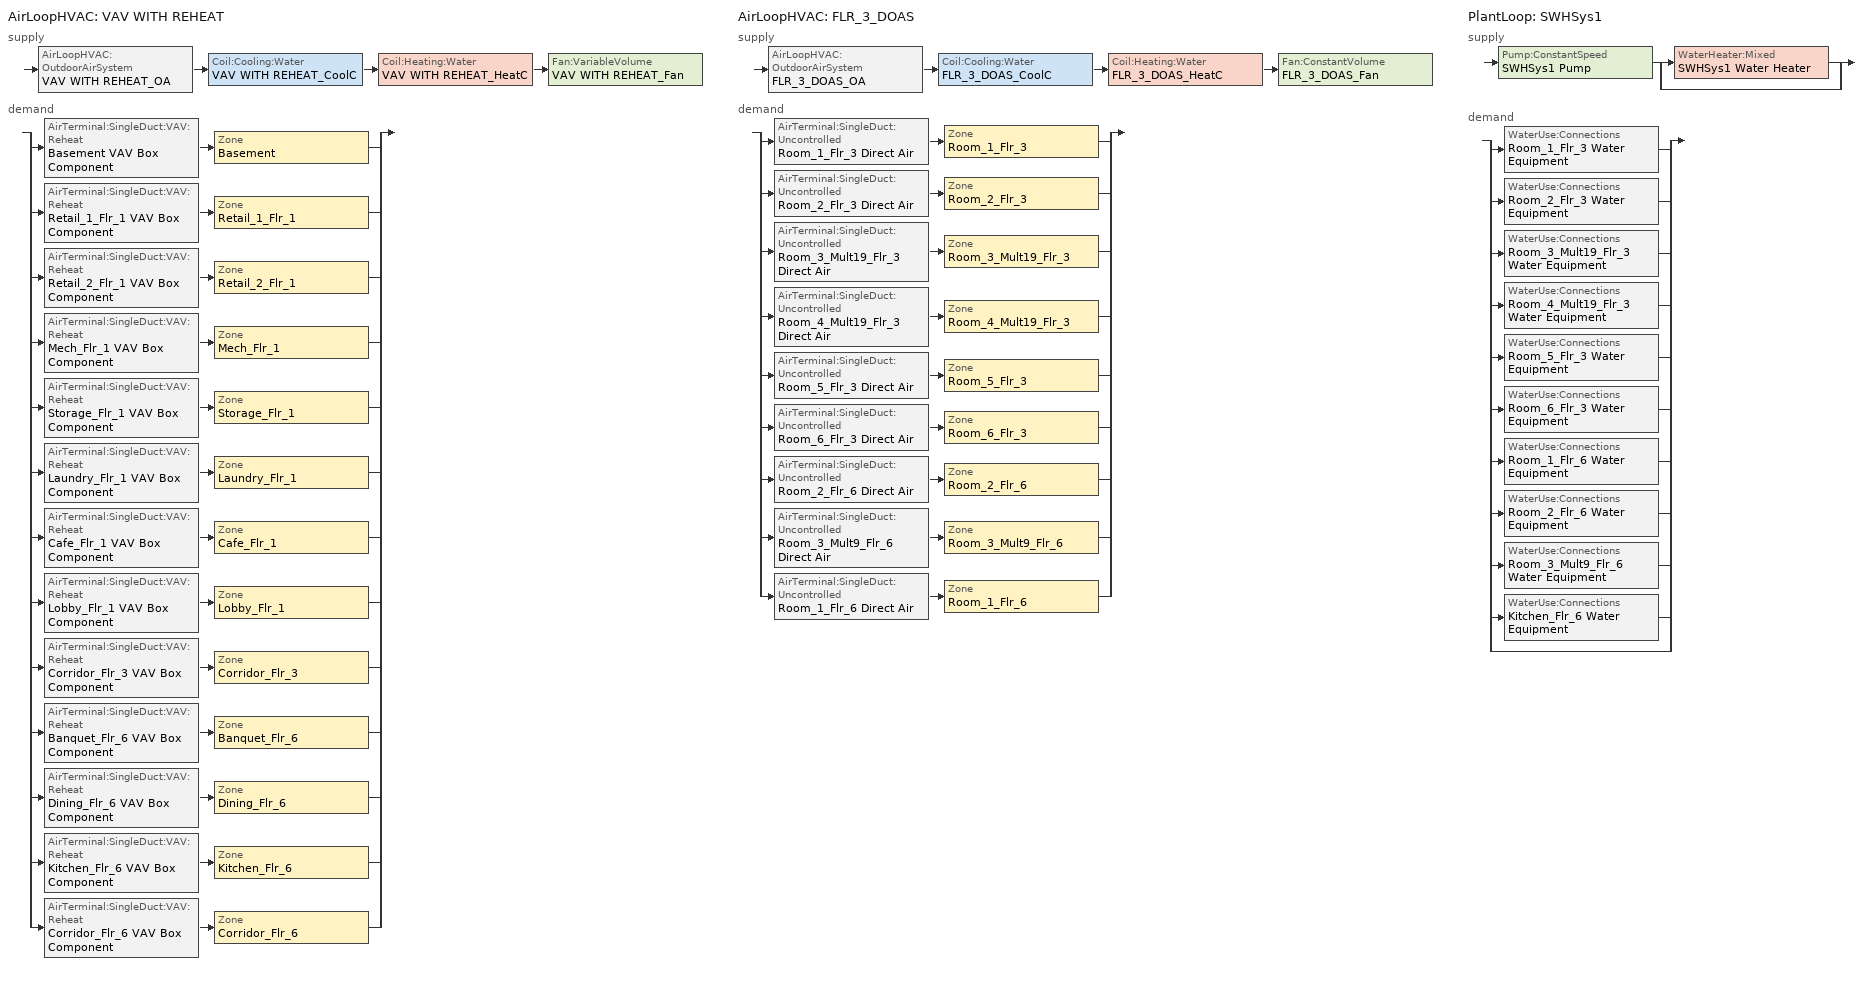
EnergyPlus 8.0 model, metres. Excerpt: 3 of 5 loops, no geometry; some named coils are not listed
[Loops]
AirLoopHVAC 'VAV WITH REHEAT'
 supply: AirLoopHVAC:OutdoorAirSystem 'VAV WITH REHEAT_OA' > Coil:Cooling:Water 'VAV WITH REHEAT_CoolC' > Coil:Heating:Water 'VAV WITH REHEAT_HeatC' > Fan:VariableVolume 'VAV WITH REHEAT_Fan'
 demand: split
  | AirTerminal:SingleDuct:VAV:Reheat 'Basement VAV Box Component' > Zone 'Basement'
  | AirTerminal:SingleDuct:VAV:Reheat 'Retail_1_Flr_1 VAV Box Component' > Zone 'Retail_1_Flr_1'
  | AirTerminal:SingleDuct:VAV:Reheat 'Retail_2_Flr_1 VAV Box Component' > Zone 'Retail_2_Flr_1'
  | AirTerminal:SingleDuct:VAV:Reheat 'Mech_Flr_1 VAV Box Component' > Zone 'Mech_Flr_1'
  | AirTerminal:SingleDuct:VAV:Reheat 'Storage_Flr_1 VAV Box Component' > Zone 'Storage_Flr_1'
  | AirTerminal:SingleDuct:VAV:Reheat 'Laundry_Flr_1 VAV Box Component' > Zone 'Laundry_Flr_1'
  | AirTerminal:SingleDuct:VAV:Reheat 'Cafe_Flr_1 VAV Box Component' > Zone 'Cafe_Flr_1'
  | AirTerminal:SingleDuct:VAV:Reheat 'Lobby_Flr_1 VAV Box Component' > Zone 'Lobby_Flr_1'
  | AirTerminal:SingleDuct:VAV:Reheat 'Corridor_Flr_3 VAV Box Component' > Zone 'Corridor_Flr_3'
  | AirTerminal:SingleDuct:VAV:Reheat 'Banquet_Flr_6 VAV Box Component' > Zone 'Banquet_Flr_6'
  | AirTerminal:SingleDuct:VAV:Reheat 'Dining_Flr_6 VAV Box Component' > Zone 'Dining_Flr_6'
  | AirTerminal:SingleDuct:VAV:Reheat 'Kitchen_Flr_6 VAV Box Component' > Zone 'Kitchen_Flr_6'
  | AirTerminal:SingleDuct:VAV:Reheat 'Corridor_Flr_6 VAV Box Component' > Zone 'Corridor_Flr_6'
AirLoopHVAC 'FLR_3_DOAS'
 supply: AirLoopHVAC:OutdoorAirSystem 'FLR_3_DOAS_OA' > Coil:Cooling:Water 'FLR_3_DOAS_CoolC' > Coil:Heating:Water 'FLR_3_DOAS_HeatC' > Fan:ConstantVolume 'FLR_3_DOAS_Fan'
 demand: split
  | AirTerminal:SingleDuct:Uncontrolled 'Room_1_Flr_3 Direct Air' > Zone 'Room_1_Flr_3'
  | AirTerminal:SingleDuct:Uncontrolled 'Room_2_Flr_3 Direct Air' > Zone 'Room_2_Flr_3'
  | AirTerminal:SingleDuct:Uncontrolled 'Room_3_Mult19_Flr_3 Direct Air' > Zone 'Room_3_Mult19_Flr_3'
  | AirTerminal:SingleDuct:Uncontrolled 'Room_4_Mult19_Flr_3 Direct Air' > Zone 'Room_4_Mult19_Flr_3'
  | AirTerminal:SingleDuct:Uncontrolled 'Room_5_Flr_3 Direct Air' > Zone 'Room_5_Flr_3'
  | AirTerminal:SingleDuct:Uncontrolled 'Room_6_Flr_3 Direct Air' > Zone 'Room_6_Flr_3'
  | AirTerminal:SingleDuct:Uncontrolled 'Room_2_Flr_6 Direct Air' > Zone 'Room_2_Flr_6'
  | AirTerminal:SingleDuct:Uncontrolled 'Room_3_Mult9_Flr_6 Direct Air' > Zone 'Room_3_Mult9_Flr_6'
  | AirTerminal:SingleDuct:Uncontrolled 'Room_1_Flr_6 Direct Air' > Zone 'Room_1_Flr_6'
PlantLoop 'SWHSys1'
 supply: Pump:ConstantSpeed 'SWHSys1 Pump' > split
  | WaterHeater:Mixed 'SWHSys1 Water Heater'
  | bypass
 demand: split
  | WaterUse:Connections 'Room_1_Flr_3 Water Equipment'
  | WaterUse:Connections 'Room_2_Flr_3 Water Equipment'
  | WaterUse:Connections 'Room_3_Mult19_Flr_3 Water Equipment'
  | WaterUse:Connections 'Room_4_Mult19_Flr_3 Water Equipment'
  | WaterUse:Connections 'Room_5_Flr_3 Water Equipment'
  | WaterUse:Connections 'Room_6_Flr_3 Water Equipment'
  | WaterUse:Connections 'Room_1_Flr_6 Water Equipment'
  | WaterUse:Connections 'Room_2_Flr_6 Water Equipment'
  | WaterUse:Connections 'Room_3_Mult9_Flr_6 Water Equipment'
  | WaterUse:Connections 'Kitchen_Flr_6 Water Equipment'
  | bypass
[Sizing:Zone] Zone Cooling Design Supply Air Temperature Input Method=SupplyAirTemperature; Zone Cooling Design Supply Air Temperature {C}=12.8; Zone Heating Design Supply Air Temperature Input Method=SupplyAirTemperature; Zone Heating Design Supply Air Temperature {C}=40; Zone Cooling Design Supply Air Humidity Ratio {kg-H2O/kg-air}=0.0085; Zone Heating Design Supply Air Humidity Ratio {kg-H2O/kg-air}=0.008; Cooling Design Air Flow Method=DesignDayWithLimit; Heating Design Air Flow Method=DesignDay; Heating Design Air Flow Rate {m3/s}=0
Name | Design Specification Outdoor Air Object | Cooling Minimum Air Flow {m3/s} | Cooling Minimum Air Flow Fraction | Cooling Minimum Air Flow {m3/s} 0.927441 divided by 0.7
Basement | SZ DSOA Basement | 0 | 0
Retail_1_Flr_1 | SZ DSOA Retail_1_Flr_1 | 0 | 0
Retail_2_Flr_1 | SZ DSOA Retail_2_Flr_1 | 0 | 0
Mech_Flr_1 | SZ DSOA Mech_Flr_1 | 0 | 0
Storage_Flr_1 | SZ DSOA Storage_Flr_1 | 0 | 0
Laundry_Flr_1 | SZ DSOA Laundry_Flr_1 | 0.235679 | 0
Cafe_Flr_1 | SZ DSOA Cafe_Flr_1 | 0 | 0
Lobby_Flr_1 | SZ DSOA Lobby_Flr_1 | 0 | 0
Room_1_Flr_3 | SZ DSOA Room_1_Flr_3 | 0 | 0
Room_2_Flr_3 | SZ DSOA Room_2_Flr_3 | 0 | 0
Room_3_Mult19_Flr_3 | SZ DSOA Room_3_Mult19_Flr_3 | 0 | 0
Room_4_Mult19_Flr_3 | SZ DSOA Room_4_Mult19_Flr_3 | 0 | 0
Room_5_Flr_3 | SZ DSOA Room_5_Flr_3 | 0 | 0
Room_6_Flr_3 | SZ DSOA Room_6_Flr_3 | 0 | 0
Corridor_Flr_3 | SZ DSOA Corridor_Flr_3 | 0 | 0
Room_1_Flr_6 | SZ DSOA Room_1_Flr_6 | 0 | 0
Room_2_Flr_6 | SZ DSOA Room_2_Flr_6 | 0 | 0
Room_3_Mult9_Flr_6 | SZ DSOA Room_3_Mult9_Flr_6 | 0 | 0
Banquet_Flr_6 | SZ DSOA Banquet_Flr_6 | 0 | 0
Dining_Flr_6 | SZ DSOA Dining_Flr_6 |  | 0
Kitchen_Flr_6 | SZ DSOA Kitchen_Flr_6 |  | 0.7 | 1.324916
Corridor_Flr_6 | SZ DSOA Corridor_Flr_6 | 0 | 0
[DesignSpecification:OutdoorAir]
SZ DSOA Basement: Outdoor Air Method=Flow/Area; Outdoor Air Flow per Person {m3/s}=0; outside air flow per zone area {m3/s-m2}=0.000431633
SZ DSOA Retail_1_Flr_1; SZ DSOA Retail_2_Flr_1: Outdoor Air Method=Flow/Area; Outdoor Air Flow per Zone Floor Area {m3/s-m2}=0.00118064
SZ DSOA Mech_Flr_1; SZ DSOA Laundry_Flr_1: Outdoor Air Method=Flow/Area; Outdoor Air Flow per Zone Floor Area {m3/s-m2}=0
SZ DSOA Storage_Flr_1: Outdoor Air Method=Flow/Area; Outdoor Air Flow per Zone Floor Area {m3/s-m2}=0.000609365
SZ DSOA Cafe_Flr_1; SZ DSOA Banquet_Flr_6; SZ DSOA Dining_Flr_6: Outdoor Air Method=Flow/Area; Outdoor Air Flow per Zone Floor Area {m3/s-m2}=0.00358002
SZ DSOA Lobby_Flr_1: Outdoor Air Method=Flow/Area; Outdoor Air Flow per Zone Floor Area {m3/s-m2}=0.00144724
SZ DSOA Room_1_Flr_3; SZ DSOA Room_2_Flr_3; SZ DSOA Room_5_Flr_3; SZ DSOA Room_6_Flr_3; SZ DSOA Room_1_Flr_6; SZ DSOA Room_2_Flr_6: Outdoor Air Method=Flow/Area; Outdoor Air Flow per Zone Floor Area {m3/s-m2}=0.000395372
SZ DSOA Room_3_Mult19_Flr_3; SZ DSOA Room_4_Mult19_Flr_3; SZ DSOA Room_3_Mult9_Flr_6: Outdoor Air Method=Flow/Area; Outdoor Air Flow per Zone Floor Area {m3/s-m2}=0.000448954
SZ DSOA Corridor_Flr_3; SZ DSOA Corridor_Flr_6: Outdoor Air Method=Flow/Area; Outdoor Air Flow per Zone Floor Area {m3/s-m2}=0.000304682
SZ DSOA Kitchen_Flr_6: Outdoor Air Method=Flow/Zone; Outdoor Air Flow per Zone {m3/s}=0.927441
CM DSOA Basement: Outdoor Air Flow per Zone Floor Area {m3/s-m2}=0.000431633; Zone Outdoor Air Method=Sum; Outdoor Air Flow per Person {m3/s-person}=0
CM DSOA Retail_1_Flr_1; CM DSOA Retail_2_Flr_1: Outdoor Air Flow per Zone Floor Area {m3/s-m2}=0.00118064; Zone Outdoor Air Method=Sum; Outdoor Air Flow per Person {m3/s-person}=0
CM DSOA Mech_Flr_1; CM DSOA Laundry_Flr_1: Outdoor Air Flow per Zone Floor Area {m3/s-m2}=0; Zone Outdoor Air Method=Sum; Outdoor Air Flow per Person {m3/s-person}=0
CM DSOA Storage_Flr_1: Outdoor Air Flow per Zone Floor Area {m3/s-m2}=0.000609365; Zone Outdoor Air Method=Sum; Outdoor Air Flow per Person {m3/s-person}=0
CM DSOA Cafe_Flr_1; CM DSOA Banquet_Flr_6; CM DSOA Dining_Flr_6: Outdoor Air Flow per Zone Floor Area {m3/s-m2}=0.000914047; Zone Outdoor Air Method=Sum; Outdoor Air Flow per Person {m3/s-person}=0.00354
CM DSOA Lobby_Flr_1: Outdoor Air Flow per Zone Floor Area {m3/s-m2}=0.000304682; Zone Outdoor Air Method=Sum; Outdoor Air Flow per Person {m3/s-person}=0.00354
CM DSOA Corridor_Flr_3; CM DSOA Corridor_Flr_6: Outdoor Air Flow per Zone Floor Area {m3/s-m2}=0.000304682; Zone Outdoor Air Method=Sum; Outdoor Air Flow per Person {m3/s-person}=0
CM DSOA Kitchen_Flr_6: Zone Outdoor Air Method=Sum; Outdoor Air Flow per Person {m3/s-person}=0; Ventilation Rate per Unit Floor Area 11 {m3/s-m2}  1965 cfm equals 4000 cfm kitchen exhaust minus 2035 cfm transfer air.=0.00897818
[Sizing:System] Type of Load to Size On=Sensible; Minimum System Air Flow Ratio=0.3; Preheat Design Temperature {C}=7; Preheat Design Humidity Ratio {kgWater/kgDryAir}=0.008; Precool Design Temperature {C}=12.8; Precool Design Humidity Ratio {kgWater/kgDryAir}=0.008; Central Cooling Design Supply Air Temperature {C}=12.8; Central Heating Design Supply Air Temperature {C}=16.7; Sizing Option=Coincident; Central Cooling Design Supply Air Humidity Ratio {kgWater/kgDryAir}=0.0085; Central Heating Design Supply Air Humidity Ratio {kgWater/kgDryAir}=0.008; System Outdoor Air Method=ZoneSum
Name | Design Outdoor Air Flow Rate {m3/s} | 100% Outdoor Air in Cooling | 100% Outdoor Air in Heating | Cooling Design Air Flow Method | Cooling Design Air Flow Rate {m3/s} | Heating Design Air Flow Method | Heating Design Air Flow Rate {m3/s}
VAV WITH REHEAT | 10.0846 | No | No | DesignDay | 0 | DesignDay | 0
FLR_3_DOAS | 2.0512 | Yes | Yes | Flow/System | 2.0512 | Flow/System | 2.0512
[Sizing:Plant]
SWHSys1: Loop Type=Heating; Design Loop Exit Temperature {C}=60; Loop Design Temperature Difference {deltaC}=5
[ZoneControl:Thermostat] Control Type Schedule=Dual Zone Control Type Sched
Name | Zone or ZoneList | Control 1
Basement Thermostat | Basement | Basement DualSPSched
Retail_1_Flr_1 Thermostat | Retail_1_Flr_1 | Retail_1_Flr_1 DualSPSched
Retail_2_Flr_1 Thermostat | Retail_2_Flr_1 | Retail_2_Flr_1 DualSPSched
Mech_Flr_1 Thermostat | Mech_Flr_1 | Mech_Flr_1 DualSPSched
Storage_Flr_1 Thermostat | Storage_Flr_1 | Storage_Flr_1 DualSPSched
Laundry_Flr_1 Thermostat | Laundry_Flr_1 | Laundry_Flr_1 DualSPSched
Cafe_Flr_1 Thermostat | Cafe_Flr_1 | Cafe_Flr_1 DualSPSched
Lobby_Flr_1 Thermostat | Lobby_Flr_1 | Lobby_Flr_1 DualSPSched
Room_1_Flr_3 Thermostat | Room_1_Flr_3 | S Adva OccGuestRoom Thermostat Dual SP Control
Room_2_Flr_3 Thermostat | Room_2_Flr_3 | N Adva OccGuestRoom Thermostat Dual SP Control
Room_3_Mult19_Flr_3 Thermostat | Room_3_Mult19_Flr_3 | S Adva OccGuestRoom Thermostat Dual SP Control
Room_4_Mult19_Flr_3 Thermostat | Room_4_Mult19_Flr_3 | N Adva OccGuestRoom Thermostat Dual SP Control
Room_5_Flr_3 Thermostat | Room_5_Flr_3 | S Adva OccGuestRoom Thermostat Dual SP Control
Room_6_Flr_3 Thermostat | Room_6_Flr_3 | N Adva OccGuestRoom Thermostat Dual SP Control
Corridor_Flr_3 Thermostat | Corridor_Flr_3 | Corridor_Flr_3 DualSPSched
Room_1_Flr_6 Thermostat | Room_1_Flr_6 | S Adva OccGuestRoom Thermostat Dual SP Control
Room_2_Flr_6 Thermostat | Room_2_Flr_6 | N Adva OccGuestRoom Thermostat Dual SP Control
Room_3_Mult9_Flr_6 Thermostat | Room_3_Mult9_Flr_6 | S Adva OccGuestRoom Thermostat Dual SP Control
Banquet_Flr_6 Thermostat | Banquet_Flr_6 | Banquet_Flr_6 DualSPSched
Dining_Flr_6 Thermostat | Dining_Flr_6 | Dining_Flr_6 DualSPSched
Kitchen_Flr_6 Thermostat | Kitchen_Flr_6 | Kitchen_Flr_6 DualSPSched
Corridor_Flr_6 Thermostat | Corridor_Flr_6 | Corridor_Flr_6 DualSPSched
[ThermostatSetpoint:DualSetpoint]
Name | Heating Setpoint Temperature Schedule | Cooling Setpoint Temperature Schedule
Basement DualSPSched; Retail_1_Flr_1 DualSPSched; Retail_2_Flr_1 DualSPSched; Mech_Flr_1 DualSPSched; Storage_Flr_1 DualSPSched; Laundry_Flr_1 DualSPSched; Cafe_Flr_1 DualSPSched; Lobby_Flr_1 DualSPSched; Corridor_Flr_3 DualSPSched; Banquet_Flr_6 DualSPSched; Dining_Flr_6 DualSPSched; Kitchen_Flr_6 DualSPSched; Corridor_Flr_6 DualSPSched | HTGSETP_SCH | CLGSETP_SCH
S Adva OccGuestRoom Thermostat Dual SP Control | S Adva_OccGuestRoom_HtgSP_Sch | S Adva_OccGuestRoom_ClgSP_Sch
N Adva OccGuestRoom Thermostat Dual SP Control | N Adva_OccGuestRoom_HtgSP_Sch | N Adva_OccGuestRoom_ClgSP_Sch
[AirTerminal:SingleDuct:Uncontrolled] Availability Schedule=ALWAYS_ON
Name | Maximum Air Flow Rate {m3/s}
Room_1_Flr_3 Direct Air; Room_2_Flr_3 Direct Air; Room_5_Flr_3 Direct Air; Room_6_Flr_3 Direct Air | 0.0617331
Room_3_Mult19_Flr_3 Direct Air; Room_4_Mult19_Flr_3 Direct Air | 0.836953
Room_1_Flr_6 Direct Air; Room_2_Flr_6 Direct Air | 0.0154333
Room_3_Mult9_Flr_6 Direct Air | 0.0991128
[AirTerminal:SingleDuct:VAV:Reheat] Availability Schedule=ALWAYS_ON; Zone Minimum Air Flow Input Method=Constant; Maximum Hot Water or Steam Flow Rate {m3/s}=AUTOSIZE; Minimum Hot Water or Steam Flow Rate {m3/s}=0; Convergence Tolerance=0.001; Damper Heating Action=REVERSE; Maximum Flow Fraction During Reheat=0.5; Maximum Reheat Air Temperature {C}=40
Basement VAV Box Component: Maximum Air Flow Rate {m3/s}=AUTOSIZE; Constant Minimum Air Flow Fraction=0.580502; Reheat Coil=Basement VAV Box Reheat Coil
Retail_2_Flr_1 VAV Box Component: Maximum Air Flow Rate {m3/s}=AUTOSIZE; Constant Minimum Air Flow Fraction=0.546706; Reheat Coil=Retail_2_Flr_1 VAV Box Reheat Coil
Storage_Flr_1 VAV Box Component: Maximum Air Flow Rate {m3/s}=AUTOSIZE; Reheat Coil=Storage_Flr_1 VAV Box Reheat Coil; Constant Minimum Air Flow FractionF=0.857163
Cafe_Flr_1 VAV Box Component: Maximum Air Flow Rate {m3/s}=AUTOSIZE; Reheat Coil=Cafe_Flr_1 VAV Box Reheat Coil; Constant Minimum Air Flow FractionFrac=0.9
Lobby_Flr_1 VAV Box Component: Maximum Air Flow Rate {m3/s}=AUTOSIZE; Reheat Coil=Lobby_Flr_1 VAV Box Reheat Coil; Constant Minimum Air Flow FractionFra=0.64
Banquet_Flr_6 VAV Box Component: Maximum Air Flow Rate {m3/s}=AUTOSIZE; Reheat Coil=Banquet_Flr_6 VAV Box Reheat Coil; Constant Minimum Air Flow FractionF=0.88
Dining_Flr_6 VAV Box Component: Maximum Air Flow Rate {m3/s}=AUTOSIZE; Reheat Coil=Dining_Flr_6 VAV Box Reheat Coil; Constant Minimum Air Flow FractionFr=0.86
Retail_1_Flr_1 VAV Box Component: Maximum Air Flow Rate {m3/s}=AUTOSIZE; Constant Minimum Air Flow Fraction=0.303033; Reheat Coil=Retail_1_Flr_1 VAV Box Reheat Coil
Mech_Flr_1 VAV Box Component: Maximum Air Flow Rate {m3/s}=AUTOSIZE; Reheat Coil=Mech_Flr_1 VAV Box Reheat Coil; Constant Minimum Air Flow FractionFrac=0.2
Laundry_Flr_1 VAV Box Component: Maximum Air Flow Rate {m3/s}=AUTOSIZE; Reheat Coil=Laundry_Flr_1 VAV Box Reheat Coil; Constant Minimum Air Flow FractionF=0.2
Corridor_Flr_3 VAV Box Component: Maximum Air Flow Rate {m3/s}=AUTOSIZE; Constant Minimum Air Flow Fraction=0.542994; Reheat Coil=Corridor_Flr_3 VAV Box Reheat Coil
Kitchen_Flr_6 VAV Box Component: Maximum Air Flow Rate {m3/s}=2.6968; Reheat Coil=Kitchen_Flr_6 VAV Box Reheat Coil; Constant Minimum Air Flow FractionF=0.2
Corridor_Flr_6 VAV Box Component: Maximum Air Flow Rate {m3/s}=AUTOSIZE; Constant Minimum Air Flow Fraction=0.314466; Reheat Coil=Corridor_Flr_6 VAV Box Reheat Coil
[Zone equipment]
Basement: Basement VAV Box Component
Retail_1_Flr_1: Retail_1_Flr_1 VAV Box Component
Retail_2_Flr_1: Retail_2_Flr_1 VAV Box Component
Mech_Flr_1: Mech_Flr_1 VAV Box Component
Storage_Flr_1: Storage_Flr_1 VAV Box Component
Laundry_Flr_1: Laundry_Flr_1 Exhaust Fan, Laundry_Flr_1 VAV Box Component
Cafe_Flr_1: Cafe_Flr_1 VAV Box Component
Lobby_Flr_1: Lobby_Flr_1 VAV Box Component
Room_1_Flr_3: Room_1_Flr_3 Direct Air, Room_1_Flr_3 fan coil
Room_2_Flr_3: Room_2_Flr_3 Direct Air, Room_2_Flr_3 fan coil
Room_3_Mult19_Flr_3: Room_3_Mult19_Flr_3 Direct Air, Room_3_Mult19_Flr_3 fan coil
Room_4_Mult19_Flr_3: Room_4_Mult19_Flr_3 Direct Air, Room_4_Mult19_Flr_3 fan coil
Room_5_Flr_3: Room_5_Flr_3 Direct Air, Room_5_Flr_3 fan coil
Room_6_Flr_3: Room_6_Flr_3 Direct Air, Room_6_Flr_3 fan coil
Corridor_Flr_3: Corridor_Flr_3 VAV Box Component
Room_1_Flr_6: Room_1_Flr_6 Direct Air, Room_1_Flr_6 fan coil
Room_2_Flr_6: Room_2_Flr_6 Direct Air, Room_2_Flr_6 fan coil
Room_3_Mult9_Flr_6: Room_3_Mult9_Flr_6 Direct Air, Room_3_Mult9_Flr_6 fan coil
Banquet_Flr_6: BANQUET_FLR_6 Dummy Exhaust Fan, Banquet_Flr_6 VAV Box Component
Dining_Flr_6: Dining_Flr_6 Dummy Exhaust Fan, Dining_Flr_6 VAV Box Component
Kitchen_Flr_6: Kitchen_Flr_6 Exhaust Fan, Kitchen_Flr_6 VAV Box Component
Corridor_Flr_6: Corridor_Flr_6 VAV Box Component
[Fan:ConstantVolume]
FLR_3_DOAS_Fan: Availability Schedule=HVACOperationSchd; Fan Efficiency=0.58175; Pressure Rise {Pa}=622.5; Maximum Flow Rate {m3/s}=2.0512; Motor Efficiency=0.895; Motor In Airstream Fraction=1
[Fan:VariableVolume]
VAV WITH REHEAT_Fan: Availability Schedule=HVACOperationSchd; Fan Efficiency=0.6201; Pressure Rise {Pa}=1389.42; Maximum Flow Rate {m3/s}=AUTOSIZE; Fan Power Minimum Flow Rate Input Method=FixedFlowRate; Fan Power Minimum Air Flow Rate {m3/s}=0; Motor Efficiency=0.954; Motor In Airstream Fraction=1; Fan Power Coefficient 1=0.0408; Fan Power Coefficient 2=0.088; Fan Power Coefficient 3=-0.0729; Fan Power Coefficient 4=0.9437; Fan Power Coefficient 5=0
[Fan:ZoneExhaust]
Name | Availability Schedule | Fan Efficiency | Pressure Rise {Pa} | Maximum Flow Rate {m3/s} | Maximum Flow Rate {m3/s} 1017 cfm is transfered to kitchen when Dining_Flr_6 has DCV. | Maximum Flow Rate {m3/s} 1017 cfm is transfered to kitchen when BANQUET_FLR_6 has DCV. | Maximum Flow Rate {m3/s}    4000 cfm | Balanced Exhaust Fraction Schedule Name !- A fraction of the total exhaust fan flow is balenced by the transfer air.
Laundry_Flr_1 Exhaust Fan | Hours_of_operation | 0.385 | 125 | 0.2357
Dining_Flr_6 Dummy Exhaust Fan | Kitchen_Exhaust_SCH | 1 | 0 |  | 0.480174
BANQUET_FLR_6 Dummy Exhaust Fan | Kitchen_Exhaust_SCH | 1 | 0 |  |  | 0.480174
Kitchen_Flr_6 Exhaust Fan | Kitchen_Exhaust_SCH | 0.385 | 125 |  |  |  | 1.88779 | Kitchen Exhaust Fan Balanced Exhaust Fraction Schedule
[Coil:Cooling:Water] Availability Schedule=ALWAYS_ON; Design Water Flow Rate {m3/s}=AUTOSIZE; Design Air Flow Rate {m3/s}=AUTOSIZE; Design Inlet Water Temperature {C}=AUTOSIZE; Design Inlet Air Temperature {C}=AUTOSIZE; Design Outlet Air Temperature {C}=AUTOSIZE; Design Inlet Air Humidity Ratio {kgWater/kgDryAir}=AUTOSIZE; Design Outlet Air Humidity Ratio {kgWater/kgDryAir}=AUTOSIZE; Type of Analysis=SimpleAnalysis; Heat Exchanger Configuration=CrossFlow
VAV WITH REHEAT_CoolC; FLR_3_DOAS_CoolC
[Coil:Heating:Water] Availability Schedule=ALWAYS_ON; U-Factor Times Area Value {W/K}=AUTOSIZE; Maximum Water Flow Rate {m3/s}=AUTOSIZE; Performance Input Method=UFactorTimesAreaAndDesignWaterFlowRate; Rated Capacity {W}=AUTOSIZE; Rated Inlet Water Temperature {C}=82.2; Rated Inlet Air Temperature {C}=16.6; Rated Outlet Water Temperature {C}=71.1; Rated Outlet Air Temperature {C}=32.2
VAV WITH REHEAT_HeatC; FLR_3_DOAS_HeatC
[Controller:WaterCoil] Control Variable=Temperature; Actuator Variable=Flow; Maximum Actuated Flow {m3/s}=AUTOSIZE; Minimum Actuated Flow {m3/s}=0
Name | Action | Controller Convergence Tolerance {deltaC}
VAV WITH REHEAT_CoolC_Controller; FLR_3_DOAS_CoolC_Controller | Reverse
VAV WITH REHEAT_HeatC_Controller; FLR_3_DOAS_HeatC_Controller | Normal | 0.0001
[Controller:OutdoorAir] Maximum Outdoor Air Flow Rate {m3/s}=AUTOSIZE; Economizer Control Action Type=ModulateFlow; Lockout Type=NoLockout; Minimum Limit Type=FixedMinimum
Name | Minimum Outdoor Air Flow Rate {m3/s} | Economizer Control Type | Economizer Maximum Limit Enthalpy {J/kg} | Minimum Outdoor Air Schedule | Mechanical Ventilation Controller | Minimum Fraction of Outdoor Air Schedule
VAV WITH REHEAT_OA_Controller | 0 | DifferentialDryBulb | 64000 | MinOA_MotorizedDamper_Sched | VAV_WITH_REHEAT_DCV
FLR_3_DOAS_OA_Controller | AUTOSIZE | DifferentialDrybulb |  | MinOA_Sched |  | FLR_3_DOAS_OAminOAFracSchedule
[Controller:MechanicalVentilation]
VAV_WITH_REHEAT_DCV: ALWAYS_ON, Yes, VentilationRateProcedure, Basement, CM DSOA Basement, CM DSZAD Basement, Retail_1_Flr_1, CM DSOA Retail_1_Flr_1, CM DSZAD Retail_1_Flr_1, Retail_2_Flr_1, CM DSOA Retail_2_Flr_1, CM DSZAD Retail_2_Flr_1, Mech_Flr_1, CM DSOA Mech_Flr_1, CM DSZAD Mech_Flr_1, Storage_Flr_1, CM DSOA Storage_Flr_1, CM DSZAD Storage_Flr_1, Laundry_Flr_1, CM DSOA Laundry_Flr_1, CM DSZAD Laundry_Flr_1, Cafe_Flr_1, CM DSOA Cafe_Flr_1, CM DSZAD Cafe_Flr_1, Lobby_Flr_1, CM DSOA Lobby_Flr_1, CM DSZAD Lobby_Flr_1, Corridor_Flr_3, CM DSOA Corridor_Flr_3, CM DSZAD Corridor_Flr_3, Banquet_Flr_6, CM DSOA Banquet_Flr_6, CM DSZAD Banquet_Flr_6, Dining_Flr_6, CM DSOA Dining_Flr_6, CM DSZAD Dining_Flr_6, Corridor_Flr_6, CM DSOA Corridor_Flr_6, CM DSZAD Corridor_Flr_6, Kitchen_Flr_6, CM DSOA Kitchen_Flr_6, CM DSZAD Kitchen_Flr_6
[DesignSpecification:ZoneAirDistribution]
CM DSZAD Basement; CM DSZAD Retail_1_Flr_1; CM DSZAD Mech_Flr_1; CM DSZAD Laundry_Flr_1: Zone Air Distribution Effectiveness in Cooling Mode 1=1; Zone Air Distribution Effectiveness in Heating Mode 1=1
CM DSZAD Retail_2_Flr_1: Zone Air Distribution Effectiveness in Cooling Mode 2=1; Zone Air Distribution Effectiveness in Heating Mode 2=1
CM DSZAD Storage_Flr_1: Zone Air Distribution Effectiveness in Cooling Mode 4=1; Zone Air Distribution Effectiveness in Heating Mode 4=1
CM DSZAD Cafe_Flr_1: Zone Air Distribution Effectiveness in Cooling Mode 6=1; Zone Air Distribution Effectiveness in Heating Mode 6=1
CM DSZAD Lobby_Flr_1: Zone Air Distribution Effectiveness in Cooling Mode 7=1; Zone Air Distribution Effectiveness in Heating Mode 7=1
CM DSZAD Corridor_Flr_3: Zone Air Distribution Effectiveness in Cooling Mode 8=1; Zone Air Distribution Effectiveness in Heating Mode 8=1
CM DSZAD Banquet_Flr_6: Zone Air Distribution Effectiveness in Cooling Mode 9=1; Zone Air Distribution Effectiveness in Heating Mode 9=1
CM DSZAD Dining_Flr_6: Zone Air Distribution Effectiveness in Cooling Mode 10=1; Zone Air Distribution Effectiveness in Heating Mode 10=1
CM DSZAD Corridor_Flr_6: Zone Air Distribution Effectiveness in Cooling Mode 12=1; Zone Air Distribution Effectiveness in Heating Mode 12=1
CM DSZAD Kitchen_Flr_6: Zone Air Distribution Effectiveness in Cooling Mode 11=1; Zone Air Distribution Effectiveness in Heating Mode 11=1
[AirLoopHVAC]
Name | Design Supply Air Flow Rate {m3/s}
VAV WITH REHEAT | AUTOSIZE
FLR_3_DOAS | Autosize
[Pump:ConstantSpeed]
SWHSys1 Pump: Rated Flow Rate {m3/s}=autosize; Rated Pump Head {Pa}=29891; Rated Power Consumption {W}=AUTOSIZE; Motor Efficiency=0.3; Fraction of Motor Inefficiencies to Fluid Stream=0; Pump Control Type=Intermittent
[SetpointManager:Scheduled]
SWHSys1 Loop Setpoint Manager: Control Variable=Temperature; Schedule=SWHSys1-Loop-Temp-Schedule; Setpoint Node or NodeList=SWHSys1 Supply Outlet Node
[WaterHeater:Mixed] Deadband Temperature Difference {deltaC}=2; Maximum Temperature Limit {C}=82.2222; Heater Control Type=Cycle
Name | Tank Volume {m3} | Setpoint Temperature Schedule | Heater Maximum Capacity {W} | Heater Fuel Type | Heater Thermal Efficiency | Off Cycle Parasitic Fuel Consumption Rate {W} (SWH Enhancement) | Off Cycle Parasitic Fuel Type | Off Cycle Parasitic Heat Fraction to Tank | On Cycle Parasitic Fuel Consumption Rate {W} (SWH Enhancement) | On Cycle Parasitic Fuel Type | Ambient Temperature Indicator | Ambient Temperature Zone | Off Cycle Loss Coefficient to Ambient Temperature {W/K} | On Cycle Loss Coefficient to Ambient Temperature {W/K} | Use Side Effectiveness | Source Side Effectiveness | Use Side Design Flow Rate {m3/s} | Source Side Design Flow Rate {m3/s} | Indirect Water Heating Recovery Time {hr} | Heater Minimum Capacity {W} | Heater Thermal Efficiency.   will use a separate parm variable $swh_booster_et | Off-Cycle Loss Coefficient To Ambient Temperature {W/K}. | On-Cycle Loss Coefficient To Ambient Temperature {W/K}. | Peak Use Flow Rate {m3/s} | Use Flow Rate Fraction Schedule | Cold Water Supply Temperature Schedule | Off-Cycle Loss Coefficient To Ambient Temperature {W/K} | On-Cycle Loss Coefficient To Ambient Temperature {W/K}
SWHSys1 Water Heater | 2.27125 | SWHSys1 Water Heater Setpoint Temperature Schedule Name | 175842.6 | NATURALGAS | 0.802765 | 2301 | NATURALGAS | 0.8 | 2301 | NATURALGAS | zone | BASEMENT | 15.601 | 15.601 | 1 | 1 | AUTOSIZE | AUTOSIZE | 1.5
SHW Booster Water Heater | 0.0227125 | Booster Water Setpoint Temp Schedule | 8000 | Electricity |  |  | Electricity | 0 |  |  | Zone | KITCHEN_FLR_6 |  |  |  |  |  |  |  | 0 | 1 | 1.05316 | 1.05316 | 8.391e-05 | BLDG_SWH_SCH | Booster Water Inlet Temp Schedule
SWH Laundry | 1.13562 | Laundry Setpoint Temp Schedule | 87921.32 | Natural Gas | 0.803989 |  | Natural Gas | 0 |  |  | Zone | BASEMENT |  |  |  |  |  |  |  | 0 |  |  |  | 0.00193027 | LAUNDRY_SWH_SCH |  | 11.2541 | 11.2541
[PlantLoop]
SWHSys1: Fluid Type=Water; Plant Equipment Operation Scheme=SWHSys1 Loop Operation Scheme List; Maximum Loop Temperature {C}=60; Minimum Loop Temperature {C}=10; Maximum Loop Flow Rate {m3/s}=AUTOSIZE; Minimum Loop Flow Rate {m3/s}=0; Plant Loop Volume {m3}=AUTOSIZE; Load Distribution Scheme=Optimal
[PlantEquipmentList]
SWHSys1 Equipment List: SWHSys1 Water Heater
[PlantEquipmentOperation:HeatingLoad]
SWHSys1 Operation Scheme: Load Range 1 Lower Limit {W}=0; Load Range 1 Upper Limit {W}=1000000000000000; Range 1 Equipment List=SWHSys1 Equipment List
[PlantEquipmentOperationSchemes]
SWHSys1 Loop Operation Scheme List: Control Scheme 1=SWHSys1 Operation Scheme; Control Scheme 1 Schedule=PlantOnSched
[SetpointManager:OutdoorAirReset] Control Variable=Temperature; Setpoint at Outdoor High Temperature {C}=12.8
Name | Setpoint at Outdoor Low Temperature {C} | Outdoor Low Temperature {C} | Outdoor High Temperature {C} | Setpoint Node or NodeList
VAV WITH REHEAT SAT setpoint | 15.6 | 10 | 21.1 | VAV WITH REHEAT Supply Equipment Outlet Node
FLR_3_DOAS SAT setpoint | 15.5 | 15.5 | 21 | FLR_3_DOAS Supply Equipment Outlet Node
[SetpointManager:MixedAir] Control Variable=Temperature
Name | Setpoint Node or NodeList
VAV WITH REHEAT_CoolC SAT Manager | VAV WITH REHEAT_CoolC-VAV WITH REHEAT_HeatCNode
VAV WITH REHEAT_HeatC SAT Manager | VAV WITH REHEAT_HeatC-VAV WITH REHEAT_FanNode
VAV WITH REHEAT_OAMixed Air Temp Manager | VAV WITH REHEAT_OA-VAV WITH REHEAT_CoolCNode
FLR_3_DOAS_CoolC SAT Manager | FLR_3_DOAS_CoolC-FLR_3_DOAS_HeatCNode
FLR_3_DOAS_HeatC SAT Manager | FLR_3_DOAS_HeatC-FLR_3_DOAS_FanNode
FLR_3_DOAS_OAMixed Air Temp Manager | FLR_3_DOAS_OA-FLR_3_DOAS_CoolCNode
[Refrigeration:Case] Availability Schedule=ALWAYS_ON; Zone=Kitchen_Flr_6; Rated Ambient Temperature {C}=23.88; Rated Ambient Relative Humidity {percent}=55; Latent Case Credit Curve Type=CaseTemperatureMethod; Case Lighting Schedule=walkin_occ_lght_sch; Fraction of Lighting Energy to Case=1; Case Anti-Sweat Heater Power per Unit Length {W/m}=0; Minimum Anti-Sweat Heater Power per Unit Length {W/m}=0; Anti-Sweat Heater Control Type=None; Humidity at Zero Anti-Sweat Heater Energy {percent}=0; Case Height {m}=0; Defrost Energy Correction Curve Type=None
Name | Rated Total Cooling Capacity per Unit Length {W/m} | Rated Latent Heat Ratio | Rated Runtime Fraction | Case Length {m} | Case Operating Temperature {C} | Latent Case Credit Curve | Standard Case Fan Power per Unit Length {W/m} | Operating Case Fan Power per Unit Length {W/m} | Standard Case Lighting Power per Unit Length {W/m} | Fraction of Anti-Sweat Heater Energy to Case | Case Defrost Power per Unit Length {W/m} | Case Defrost Type | Case Defrost Schedule | Case Defrost Drip-Down Schedule | Under Case HVAC Return Air Fraction | Refrigerated Case Restocking Schedule | Case Credit Fraction Schedule
Kitchen_Flr_6_Case:1_WALKINFREEZER | 367 | 0.1 | 0.4 | 7.32 | -23 | Kitchen_Flr_6_Case:1_WALKINFREEZERSingleShelfHorizontal_LatentEnergyMult | 9.71429 | 9.71429 | 16.4 | 0 | 273 | ELECTRIC | Kitchen_Flr_6_Case:1_WALKINFREEZER_CaseDefrost2aDaySched | Kitchen_Flr_6_Case:1_WALKINFREEZER_CaseDripDown2aDaySched | 0 | Kitchen_Flr_6_Case:1_WALKINFREEZER_WalkInStockingSched | Kitchen_Flr_6_Case:1_WALKINFREEZER_CaseCreditReduxSched
Kitchen_Flr_6_Case:2_SELFCONTAINEDDISPLAYCASE | 734 | 0.08 | 0.85 | 3.66 | 2 | Kitchen_Flr_6_Case:2_SELFCONTAINEDDISPLAYCASEMultiShelfVertical_LatentEnergyMult | 15.7143 | 15.7143 | 33 | 0.2 | 0 | NONE |  |  | 0.05 | Kitchen_Flr_6_Case:2_SELFCONTAINEDDISPLAYCASE_CaseStockingSched
[Refrigeration:CompressorRack] Heat Rejection Location=ZONE; Design Condenser Fan Power {W}=350; Condenser Type=AIRCOOLED
Name | Design Compressor Rack COP {W/W} | Compressor Rack COP Function of Temperature Curve | Condenser Fan Power Function of Temperature Curve | Refrigeration Case Name or WalkIn Name or CaseAndWalkInList
RACK1 | 1.5 | RACK1_RackCOPfTCurve | RACK1_RackCondFanCurve2 | Kitchen_Flr_6_Case:1_WALKINFREEZER
RACK2 | 3 | RACK2_RackCOPfTCurve |  | Kitchen_Flr_6_Case:2_SELFCONTAINEDDISPLAYCASE
[WaterUse:Equipment]
Name | Peak Flow Rate {m3/s} | Flow Rate Fraction Schedule | Target Temperature Schedule | Hot Water Supply Temperature Schedule | Zone | Sensible Fraction Schedule | Latent Fraction Schedule
Room_1_Flr_3 Water Equipment | 1.31389e-06 | GuestRoom_SWH_Sch | Room_1_Flr_3 Water Equipment Temp Sched | Room_1_Flr_3 Water Equipment Hot Supply Temp Sched | Room_1_Flr_3 | Room_1_Flr_3 Water Equipment Sensible fract sched | Room_1_Flr_3 Water Equipment Latent fract sched
Room_2_Flr_3 Water Equipment | 1.31389e-06 | GuestRoom_SWH_Sch | Room_2_Flr_3 Water Equipment Temp Sched | Room_2_Flr_3 Water Equipment Hot Supply Temp Sched | Room_2_Flr_3 | Room_2_Flr_3 Water Equipment Sensible fract sched | Room_2_Flr_3 Water Equipment Latent fract sched
Room_3_Mult19_Flr_3 Water Equipment | 1.31389e-06 | GuestRoom_SWH_Sch | Room_3_Mult19_Flr_3 Water Equipment Temp Sched | Room_3_Mult19_Flr_3 Water Equipment Hot Supply Temp Sched | Room_3_Mult19_Flr_3 | Room_3_Mult19_Flr_3 Water Equipment Sensible fract sched | Room_3_Mult19_Flr_3 Water Equipment Latent fract sched
Room_4_Mult19_Flr_3 Water Equipment | 1.31389e-06 | GuestRoom_SWH_Sch | Room_4_Mult19_Flr_3 Water Equipment Temp Sched | Room_4_Mult19_Flr_3 Water Equipment Hot Supply Temp Sched | Room_4_Mult19_Flr_3 | Room_4_Mult19_Flr_3 Water Equipment Sensible fract sched | Room_4_Mult19_Flr_3 Water Equipment Latent fract sched
Room_5_Flr_3 Water Equipment | 1.31389e-06 | GuestRoom_SWH_Sch | Room_5_Flr_3 Water Equipment Temp Sched | Room_5_Flr_3 Water Equipment Hot Supply Temp Sched | Room_5_Flr_3 | Room_5_Flr_3 Water Equipment Sensible fract sched | Room_5_Flr_3 Water Equipment Latent fract sched
Room_6_Flr_3 Water Equipment | 1.31389e-06 | GuestRoom_SWH_Sch | Room_6_Flr_3 Water Equipment Temp Sched | Room_6_Flr_3 Water Equipment Hot Supply Temp Sched | Room_6_Flr_3 | Room_6_Flr_3 Water Equipment Sensible fract sched | Room_6_Flr_3 Water Equipment Latent fract sched
Room_1_Flr_6 Water Equipment | 1.31389e-06 | GuestRoom_SWH_Sch | Room_1_Flr_6 Water Equipment Temp Sched | Room_1_Flr_6 Water Equipment Hot Supply Temp Sched | Room_1_Flr_6 | Room_1_Flr_6 Water Equipment Sensible fract sched | Room_1_Flr_6 Water Equipment Latent fract sched
Room_2_Flr_6 Water Equipment | 1.31389e-06 | GuestRoom_SWH_Sch | Room_2_Flr_6 Water Equipment Temp Sched | Room_2_Flr_6 Water Equipment Hot Supply Temp Sched | Room_2_Flr_6 | Room_2_Flr_6 Water Equipment Sensible fract sched | Room_2_Flr_6 Water Equipment Latent fract sched
Room_3_Mult9_Flr_6 Water Equipment | 1.31389e-06 | GuestRoom_SWH_Sch | Room_3_Mult9_Flr_6 Water Equipment Temp Sched | Room_3_Mult9_Flr_6 Water Equipment Hot Supply Temp Sched | Room_3_Mult9_Flr_6 | Room_3_Mult9_Flr_6 Water Equipment Sensible fract sched | Room_3_Mult9_Flr_6 Water Equipment Latent fract sched
Kitchen_Flr_6 Water Equipment | 0.00013985 | BLDG_SWH_SCH | Kitchen_Flr_6 Water Equipment Temp Sched | Kitchen_Flr_6 Water Equipment Hot Supply Temp Sched | Kitchen_Flr_6 | Kitchen_Flr_6 Water Equipment Sensible fract sched | Kitchen_Flr_6 Water Equipment Latent fract sched
[WaterUse:Connections]
Name | Water Use Equipment 1
Room_1_Flr_3 Water Equipment | Room_1_Flr_3 Water Equipment
Room_2_Flr_3 Water Equipment | Room_2_Flr_3 Water Equipment
Room_3_Mult19_Flr_3 Water Equipment | Room_3_Mult19_Flr_3 Water Equipment
Room_4_Mult19_Flr_3 Water Equipment | Room_4_Mult19_Flr_3 Water Equipment
Room_5_Flr_3 Water Equipment | Room_5_Flr_3 Water Equipment
Room_6_Flr_3 Water Equipment | Room_6_Flr_3 Water Equipment
Room_1_Flr_6 Water Equipment | Room_1_Flr_6 Water Equipment
Room_2_Flr_6 Water Equipment | Room_2_Flr_6 Water Equipment
Room_3_Mult9_Flr_6 Water Equipment | Room_3_Mult9_Flr_6 Water Equipment
Kitchen_Flr_6 Water Equipment | Kitchen_Flr_6 Water Equipment
[EnergyManagementSystem:Sensor] Output:Variable or Output:Meter=Zone Ventilation Standard Density Volume Flow Rate
Name | Output:Variable or Output:Meter Index Key
ROOM_3_MULT19_FLR_3_Sliding_Door_Ventilation_Sensor | ROOM_3_MULT19_FLR_3
ROOM_4_MULT19_FLR_3_Sliding_Door_Ventilation_Sensor | ROOM_4_MULT19_FLR_3
[EnergyManagementSystem:Program]
Vent_Program_N_Guestroom: Set Vent_Setback_Flag = 1; IF (ROOM_4_MULT19_FLR_3_Sliding_Door_Ventilation_Sensor > 0) && (Vent_Setback_Flag == 1); SET N_Guestroom_CLGSETP_Vent_CTRL = 32.22; SET N_Guestroom_HTGSETP_Vent_CTRL = 12.78; ELSE; SET N_Guestroom_CLGSETP_Vent_CTRL = null; SET N_Guestroom_HTGSETP_Vent_CTRL = null; ENDIF
[EnergyManagementSystem:ProgramCallingManager]
Transformer_Load_Prog_Manager: AfterPredictorAfterHVACManagers; Transformer_Load_Prog
BoilerParManager: BeginNewEnvironment; SetBoilerPar
BoilerCurveManager: InsideHVACSystemIterationLoop; SetBoilerCurve
Vent_Thermostat_Reset: BeginTimestepBeforePredictor; Vent_Program_N_Guestroom; Vent_Program_S_Guestroom
[EnergyManagementSystem:OutputVariable]
Wired_LTG: EMS Variable=Wired_LTG; Type of Data in Variable=Summed; Update Frequency=ZoneTimeStep; Units=J
[ElectricLoadCenter:Transformer]
Transformer 1: Availability Schedule=Always_On; Transformer Usage=PowerInFromGrid; Nameplate Rating {VA}=150000; Phase=3; Conductor Material=Aluminum; Full Load Temperature Rise {C}=150; Fraction of Eddy Current Losses=0.1; Performance Input Method=NominalEfficiency; Nameplate Efficiency=0.983; Per Unit Load for Nameplate Efficiency=0.35; Reference Temperature for Nameplate Efficiency {C}=75; Consider Transformer Loss for Utility Cost=Yes; Meter 1=Wired_LTG_Electricity; Meter 2=InteriorEquipment:Electricity
[EnergyManagementSystem:Actuator]
BoilerCurve: HEATSYS1 BOILER EFFICIENCY CURVE; Curve; Curve Result
S_Guestroom_CLGSETP_Vent_CTRL: S Adva_OccGuestRoom_ClgSP_Sch; Schedule:Compact; Schedule Value
S_Guestroom_HTGSETP_Vent_CTRL: S Adva_OccGuestRoom_HtgSP_Sch; Schedule:Compact; Schedule Value
N_Guestroom_CLGSETP_Vent_CTRL: N Adva_OccGuestRoom_ClgSP_Sch; Schedule:Compact; Schedule Value
N_Guestroom_HTGSETP_Vent_CTRL: N Adva_OccGuestRoom_HtgSP_Sch; Schedule:Compact; Schedule Value
[Schedule:Compact]
walkin_occ_lght_SCH: Through: 12/31, For: Weekdays, Until: 1:00, 0.104, Until: 2:00, 0.078, Until: 5:00, 0.052, Until: 6:00, 0.104, Until: 7:00, 0.208, Until: 8:00, 0.26, Until: 10:00, 0.208, Until: 18:00, 0.13, Until: 19:00, 0.312, Until: 20:00, 0.416, Until: 21:00, 0.468, Until: 22:00, 0.416, Until: 23:00, 0.312, Until: 24:00, 0.156, For: Saturday, Until: 2:00, 0.104, Until: 6:00, 0.052, Until: 8:00, 0.156, Until: 10:00, 0.208, Until: 11:00, 0.156, Until: 18:00, 0.13, Until: 19:00, 0.312, Until: 22:00, 0.364, Until: 23:00, 0.312, Until: 24:00, 0.156, For: SummerDesignDay, Until: 24:00, 1, For: WinterDesignDay, Until: 24:00, 0, For: Sunday Holidays AllOtherDays, Until: 2:00, 0.156, Until: 6:00, 0.104, Until: 7:00, 0.156, Until: 9:00, 0.208, Until: 13:00, 0.156, Until: 18:00, 0.104, Until: 19:00, 0.26, Until: 20:00, 0.364, Until: 21:00, 0.416, Until: 22:00, 0.312, Until: 23:00, 0.26, Until: 24:00, 0.156
Kitchen_Exhaust_SCH: Through: 12/31, For: AllDays, Until: 07:00, 0, Until: 24:00, 1
Booster Water Inlet Temp Schedule: THROUGH: 12/31, FOR: AllDays, UNTIL: 24:00, 60
Booster Water Setpoint Temp Schedule; Laundry Setpoint Temp Schedule: THROUGH: 12/31, FOR: AllDays, UNTIL: 24:00, 82.22
LAUNDRY_SWH_SCH: THROUGH: 12/31, FOR: AllDays, UNTIL: 17:00, 0, UNTIL: 24:00, 1
BLDG_SWH_SCH: Through: 12/31, For: Weekdays SummerDesignDay, Until: 01:00, 0.2, Until: 04:00, 0.15, Until: 05:00, 0.2, Until: 06:00, 0.25, Until: 07:00, 0.5, Until: 08:00, 0.6, Until: 09:00, 0.55, Until: 10:00, 0.45, Until: 11:00, 0.4, Until: 12:00, 0.45, Until: 13:00, 0.4, Until: 14:00, 0.35, Until: 17:00, 0.3, Until: 18:00, 0.4, Until: 19:00, 0.55, Until: 20:00, 0.6, Until: 21:00, 0.5, Until: 22:00, 0.55, Until: 23:00, 0.45, Until: 24:00, 0.25, For: Saturday WinterDesignDay, Until: 01:00, 0.2, Until: 04:00, 0.15, Until: 05:00, 0.2, Until: 06:00, 0.25, Until: 07:00, 0.4, Until: 10:00, 0.5, Until: 11:00, 0.45, Until: 13:00, 0.5, Until: 14:00, 0.45, Until: 16:00, 0.4, Until: 17:00, 0.35, Until: 18:00, 0.4, Until: 20:00, 0.55, Until: 21:00, 0.5, Until: 22:00, 0.55, Until: 23:00, 0.4, Until: 24:00, 0.3, For: Sunday Holidays AllOtherDays, Until: 01:00, 0.25, Until: 05:00, 0.2, Until: 06:00, 0.3, Until: 09:00, 0.5, Until: 10:00, 0.55, Until: 12:00, 0.5, Until: 14:00, 0.4, Until: 17:00, 0.3, Until: 18:00, 0.4, Until: 20:00, 0.5, Until: 21:00, 0.4, Until: 22:00, 0.5, Until: 23:00, 0.4, Until: 24:00, 0.2
GuestRoom_SWH_Sch: Through: 12/31, For: Weekdays, Until: 01:00, 0.2, Until: 04:00, 0.15, Until: 05:00, 0.2, Until: 06:00, 0.35, Until: 07:00, 0.6, Until: 08:00, 0.8, Until: 09:00, 0.55, Until: 10:00, 0.4, Until: 11:00, 0.3, Until: 17:00, 0.2, Until: 18:00, 0.3, Until: 19:00, 0.55, Until: 21:00, 0.4, Until: 22:00, 0.6, Until: 23:00, 0.45, Until: 24:00, 0.25, For: AllOtherDays, Until: 01:00, 0.2, Until: 04:00, 0.15, Until: 05:00, 0.2, Until: 06:00, 0.25, Until: 07:00, 0.35, Until: 08:00, 0.6, Until: 09:00, 0.8, Until: 10:00, 0.55, Until: 11:00, 0.4, Until: 12:00, 0.3, Until: 17:00, 0.2, Until: 18:00, 0.25, Until: 19:00, 0.3, Until: 22:00, 0.4, Until: 23:00, 0.6, Until: 24:00, 0.35
Hours_of_operation; ALWAYS_ON; HVACOperationSchd; PlantOnSched; MinOA_MotorizedDamper_Sched; MinOA_Sched; FLR_3_DOAS_OAminOAFracSchedule: Through: 12/31, For: AllDays, Until: 24:00, 1
HTGSETP_SCH: Through: 12/31, For: AllDays, Until: 24:00, 21
CLGSETP_SCH: Through: 12/31, For: AllDays, Until: 24:00, 24
Dual Zone Control Type Sched: Through: 12/31, For: AllDays, Until: 24:00, 4
Room_1_Flr_3 Water Equipment Latent fract sched; Room_2_Flr_3 Water Equipment Latent fract sched; Room_3_Mult19_Flr_3 Water Equipment Latent fract sched; Room_4_Mult19_Flr_3 Water Equipment Latent fract sched; Room_5_Flr_3 Water Equipment Latent fract sched; Room_6_Flr_3 Water Equipment Latent fract sched; Room_1_Flr_6 Water Equipment Latent fract sched; Room_2_Flr_6 Water Equipment Latent fract sched; Room_3_Mult9_Flr_6 Water Equipment Latent fract sched; Kitchen_Flr_6 Water Equipment Latent fract sched: Through: 12/31, For: AllDays, Until: 24:00, 0.05
Room_1_Flr_3 Water Equipment Sensible fract sched; Room_2_Flr_3 Water Equipment Sensible fract sched; Room_3_Mult19_Flr_3 Water Equipment Sensible fract sched; Room_4_Mult19_Flr_3 Water Equipment Sensible fract sched; Room_5_Flr_3 Water Equipment Sensible fract sched; Room_6_Flr_3 Water Equipment Sensible fract sched; Room_1_Flr_6 Water Equipment Sensible fract sched; Room_2_Flr_6 Water Equipment Sensible fract sched; Room_3_Mult9_Flr_6 Water Equipment Sensible fract sched; Kitchen_Flr_6 Water Equipment Sensible fract sched: Through: 12/31, For: AllDays, Until: 24:00, 0.2
Room_1_Flr_3 Water Equipment Temp Sched; Room_2_Flr_3 Water Equipment Temp Sched; Room_3_Mult19_Flr_3 Water Equipment Temp Sched; Room_4_Mult19_Flr_3 Water Equipment Temp Sched; Room_5_Flr_3 Water Equipment Temp Sched; Room_6_Flr_3 Water Equipment Temp Sched; Room_1_Flr_6 Water Equipment Temp Sched; Room_2_Flr_6 Water Equipment Temp Sched; Room_3_Mult9_Flr_6 Water Equipment Temp Sched; Kitchen_Flr_6 Water Equipment Temp Sched; SWHSys1-Loop-Temp-Schedule; SWHSys1 Water Heater Setpoint Temperature Schedule Name: Through: 12/31, For: AllDays, Until: 24:00, 60
Room_1_Flr_3 Water Equipment Hot Supply Temp Sched; Room_2_Flr_3 Water Equipment Hot Supply Temp Sched; Room_3_Mult19_Flr_3 Water Equipment Hot Supply Temp Sched; Room_4_Mult19_Flr_3 Water Equipment Hot Supply Temp Sched; Room_5_Flr_3 Water Equipment Hot Supply Temp Sched; Room_6_Flr_3 Water Equipment Hot Supply Temp Sched; Room_1_Flr_6 Water Equipment Hot Supply Temp Sched; Room_2_Flr_6 Water Equipment Hot Supply Temp Sched; Room_3_Mult9_Flr_6 Water Equipment Hot Supply Temp Sched; Kitchen_Flr_6 Water Equipment Hot Supply Temp Sched: Through: 12/31, For: AllDays, Until: 24:00, 55
Kitchen_Flr_6_Case:1_WALKINFREEZER_CaseDefrost2aDaySched: Through: 12/31, For:AllDays, Interpolate:Yes, Until: 11:00, 0, Until: 11:20, 1, Until: 23:00, 0, Until: 23:20, 1, Until: 24:00, 0
Kitchen_Flr_6_Case:1_WALKINFREEZER_CaseDripDown2aDaySched: Through: 12/31, For:AllDays, Interpolate:Yes, Until: 11:00, 0, Until: 11:30, 1, Until: 23:00, 0, Until: 23:30, 1, Until: 24:00, 0
Kitchen_Flr_6_Case:1_WALKINFREEZER_WalkInStockingSched: Through: 12/31, For: Tuesday Friday, Until: 4:00, 0, Until: 5:00, 725, Until: 6:00, 417, Until: 7:00, 290, Until: 24:00, 0, For: AllOtherDays, Until: 4:00, 0, Until: 5:00, 125, Until: 6:00, 117, Until: 7:00, 90, Until: 19:00, 0, Until: 20:00, 125, Until: 21:00, 117, Until: 22:00, 90, Until: 24:00, 0
Kitchen_Flr_6_Case:1_WALKINFREEZER_CaseCreditReduxSched: Through: 12/31, For:AllDays, Interpolate:No, Until: 7:00, 0.2, Until: 21:00, 0.4, Until: 24:00, 0.2
Kitchen_Flr_6_Case:2_SELFCONTAINEDDISPLAYCASE_CaseStockingSched: Through: 12/31, For:AllDays, Until: 6:00, 0, Until: 7:00, 50, Until: 9:00, 70, Until: 10:00, 80, Until: 11:00, 70, Until: 13:00, 50, Until: 14:00, 80, Until: 15:00, 90, Until: 16:00, 80, Until: 24:00, 0
Kitchen Exhaust Fan Balanced Exhaust Fraction Schedule: Through: 12/31, For: AllDays, Until: 07:00, 0, Until: 24:00, 0.508715
S Adva_OccGuestRoom_HtgSP_Sch; N Adva_OccGuestRoom_HtgSP_Sch: Through: 12/31, For: SummerDesignDay WinterDesignDay, Until: 24:00, 21.111, For: AllOtherDays, Until: 9:00, 21.111, Until: 16:00, 18.889, Until: 24:00, 21.111
S Adva_OccGuestRoom_ClgSP_Sch; N Adva_OccGuestRoom_ClgSP_Sch: Through: 12/31, For: SummerDesignDay WinterDesignDay, Until: 24:00, 21.111, For: AllOtherDays, Until: 9:00, 21.111, Until: 16:00, 23.333, Until: 24:00, 21.111
[Curve:Quadratic]
Name | Coefficient1 Constant | Coefficient2 x | Coefficient3 x**2 | Minimum Value of x | Maximum Value of x
HeatSys1 Boiler Efficiency Curve | 1 | 0 | 0 | 0 | 1
RACK1_RackCOPfTCurve | 1.7603 | -0.0377 | 0.0004 | 10 | 35
RACK1_RackCondFanCurve2 | 0 | 0.0286 | 0 | 0 | 35
RACK2_RackCOPfTCurve | 1 | 0 | 0 | 0 | 50
[Curve:Cubic] Minimum Value of x=-35; Maximum Value of x=20
Name | Coefficient1 Constant | Coefficient2 x | Coefficient3 x**2 | Coefficient4 x**3
Kitchen_Flr_6_Case:1_WALKINFREEZERSingleShelfHorizontal_LatentEnergyMult | 0.0236 | 0.0006 | 0 | 0
Kitchen_Flr_6_Case:2_SELFCONTAINEDDISPLAYCASEMultiShelfVertical_LatentEnergyMult | 0.0265263 | 0.00107803 | 6.02558e-05 | 1.23732e-06
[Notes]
The 90.1 Prototype Building Models were developed by Pacific Northwest National Laboratory (PNNL),
under contract with the U.S. Department of Energy (DOE).  These building models were originally derived from
DOEs Commercial Reference Building Models with modifications from ASHRAE 90.1 committee,
Advanced Energy Design Guide series, and other building industry expert input.
The original purpose of developing these prototype building models was to measure energy saving impacts from
newly published editions of ASHRAE Standard 90.1.  The basic building descriptions can be found in the Scorecards
posted at this website.  The detailed descriptions of the prototype model development and addenda modeling
strategies can be found in PNNLs reports, entitled "Achieving 30% Goal: Energy and Cost Saving Analysis
of ASHRAE/IES Standard 90.1-2010" and "Enhancements to ASHRAE Standard 90.1 Prototype Building Models",
both posted at this website.
WeatherFile:  USA_CA_San.Francisco.Intl.AP.724940_TMY3.epw
IDF File:     /phome/comstd/ASHRAE90.1_2013_for_reporting/HotelLarge/90.1_std2013/input.nobackup/PI.Oct2013_HotelLarge_STD2013_San_Francisco.dd.idf
Run Case:     PI.Oct2013_HotelLarge_STD2013_San_Francisco
GPARM parameters as input:
Case = PI.Oct2013_HotelLarge_STD2013_San_Francisco
weatherfile = USA_CA_San.Francisco_TMY2.epw
basement_tempt =
avg_oa_tempt_ip = 55.562
maxdiff_oa_tempt_ip = 14.436
annual_run = no
ext_wall_type = MassWall
nonres_ext_wall_ufactor = 0.698426349
res_ext_wall_ufactor = 0.590539352
roof_type = LightweightRoof
nonres_roof_ufactor = 0.221452257
roof_emissivity = 0.75
roof_solar_absorp = 0.45
floor_type = LightweightFloor
nonres_floor_ufactor = 0.215773994
nonres_window = Window_U_0.55_SHGC_0.25
res_window = Window_U_0.55_SHGC_0.25
sidelighting_control = yes_AY
LPD_basement = 8.826406542
LPD_retail = 15.06947458
LPD_mechanic = 10.2257149
LPD_storage = 6.781263563
LPD_laundry = 6.45834625
LPD_dining = 9.579880271
LPD_lobby = 11.40974504
LPD_guestroom = 9.795158479
LPD_corridor_flr3 = 7.104180875
LPD_corridor_flr6 = 7.104180875
LPD_kitchen = 13.0243316
guestroom_ltg_sch = Guestroom_Ltg_Sch_Base
guestroom_eqp_sch = Guestroom_Eqp_Sch_Adva
exterior_lights_watts = 14952
economizer = DifferentialDryBulb
skip_economizer_control = Yes
VAV_WITH_REHEAT_DCV = Yes
cafe_OA_per_area = 0.000914047
cafe_OA_per_person = 0.00354
lobby_OA_per_area = 0.000304682
lobby_OA_per_person = 0.00354
banquet_OA_per_area = 0.000914047
banquet_OA_per_person = 0.00354
dining_OA_per_area = 0.000914047
dining_OA_per_person = 0.00354
damper_sche = MinOA_MotorizedDamper_Sched
avg_oa_tempt = 13.09
maxdiff_oa_tempt = 8.02
n_thermostatctrl_guestroom = N Adva OccGuestRoom Thermostat Dual SP Control
chilledwater_pump_head = 44761.27683
chilledwater_pump_secondary_head = 134283.8305
SAT_reset_switch = Yes
SAT_reset_T = 15.6
economizer_lockout = NoLockout
eco_max_temp_limit = na
heating_damper_act = REVERSE
add_ck_vav_with_reheat = Yes
banquet_flr_6_mdp = 0.88
